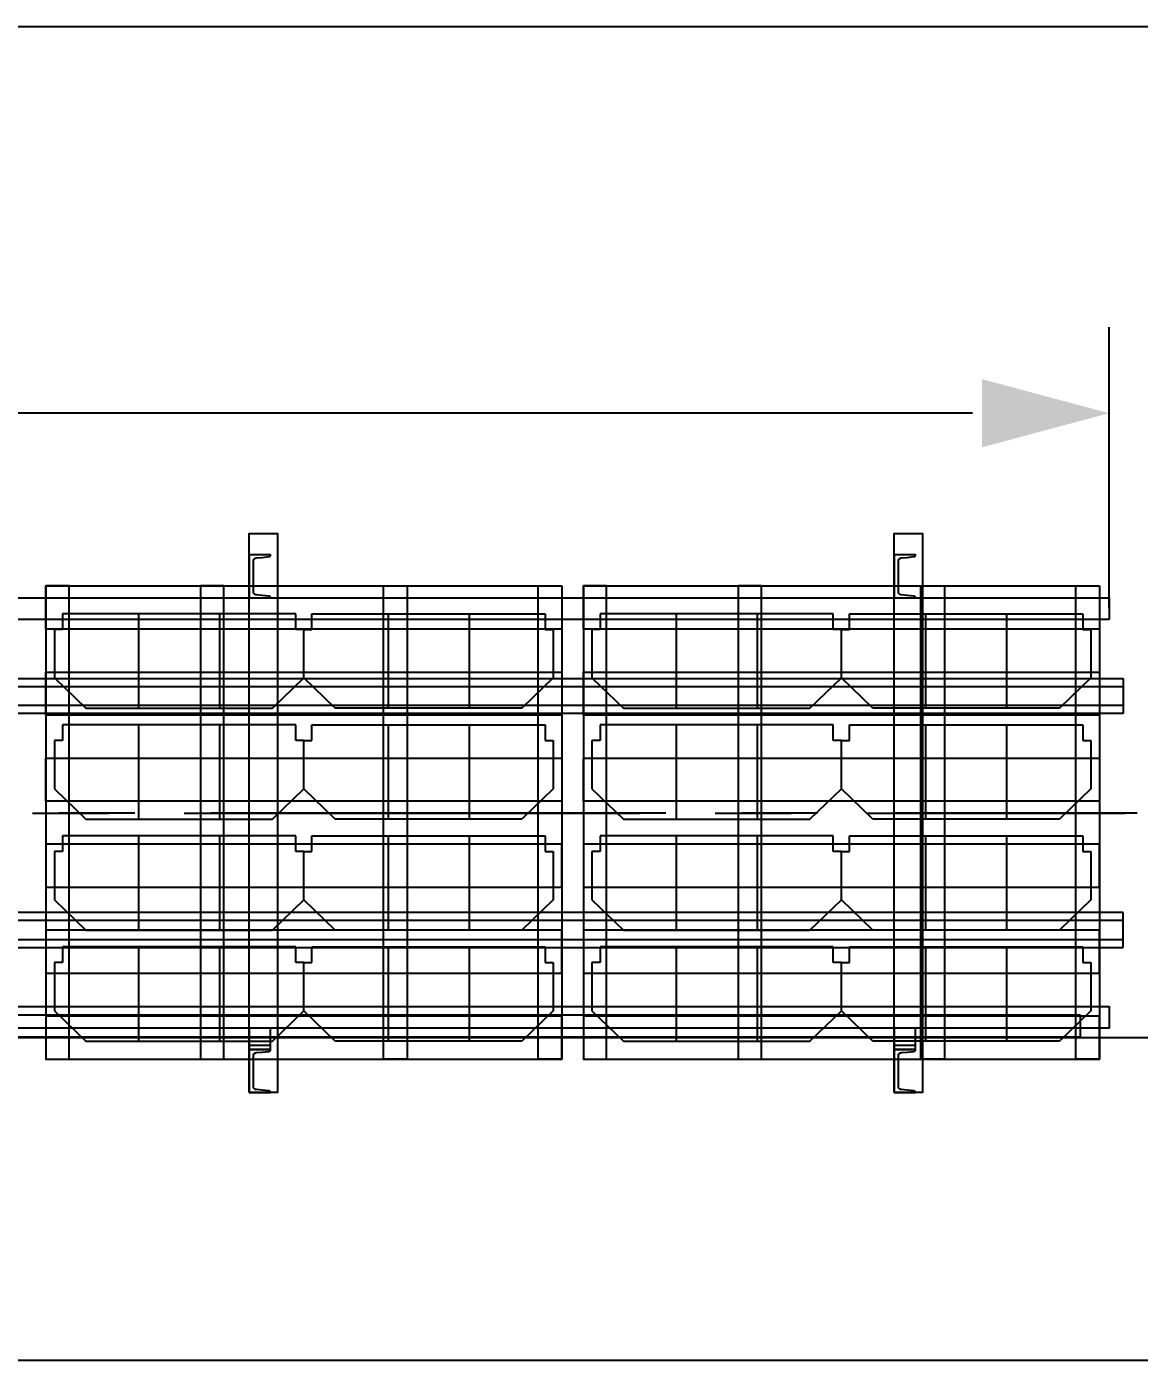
# Model space of a CAD drawing. Extents: x -115306 to 97263, y 46189 to 262006.
# Drawn here: x -14157 to -11570, y 257736 to 260836 of the extents above; entities that cross this region are included whole.
import ezdxf

# ---------------------------------------------------------------- set-up
doc = ezdxf.new("R2010")
doc.units = 0
doc.header["$LTSCALE"] = 508
doc.header["$PDMODE"] = 1
doc.header["$PDSIZE"] = -2
doc.linetypes.add('STYLE_06', pattern=[3.125, 2.083359, -0.347214, 0.347214, -0.347214])
doc.layers.get('0').update_dxf_attribs({"linetype": 'CONTINUOUS'})
doc.layers.get('DEFPOINTS').update_dxf_attribs({"linetype": 'CONTINUOUS'})
doc.layers.add('INSTALACION_NUEVA', color=7, linetype='CONTINUOUS')
doc.styles.add('ARIAL-B', font='arialbd.ttf')
doc.dimstyles.new('ISO', dxfattribs={"dimtxt": 282.222222, "dimasz": 317.5, "dimexe": 200, "dimexo": 0, "dimgap": 1, "dimtad": 1, "dimdec": 1, "dimzin": 15, "dimdsep": 46, "dimtxsty": 'ARIAL-B', "dimblk": 'VW_FILLEDARROW', "dimcen": 0, "dimadec": 0, "dimazin": 0, "dimtfac": 1, "dimtdec": 1, "dimtix": 1, "dimtmove": 0, "dimatfit": 0, "dimldrblk": 'VW_FILLEDARROW', "dimfxl": 1, "dimtolj": 1, "dimtzin": 15, "dimarcsym": 0})

# ---------------------------------------------------------------- blocks, each defined once
blk = doc.blocks.new('*U261')
at = {"layer": 'INSTALACION_NUEVA', "color": 7, "linetype": 'Continuous'}
blk.add_line((9815.3, 34621.3), (9865.3, 34621.3), dxfattribs=at)
blk.add_lwpolyline([(9815.3, 34611.3), (9865.3, 34611.3), (9865.3, 34661.3), (9815.3, 34661.3)], close=True, dxfattribs=at)
blk = doc.blocks.new('*U262')
at = {"layer": 'INSTALACION_NUEVA', "color": 7, "linetype": 'Continuous'}
blk.add_line((11315.3, 34621.3), (11365.3, 34621.3), dxfattribs=at)
blk.add_lwpolyline([(11315.3, 34611.3), (11365.3, 34611.3), (11365.3, 34661.3), (11315.3, 34661.3)], close=True, dxfattribs=at)
blk = doc.blocks.new('*U265')
at = {"layer": 'INSTALACION_NUEVA', "color": 4, "linetype": 'Continuous'}
for points in [[(11848.3, 35474.3), (11848.3, 35392.3), (-14151.7, 35392.3), (-14151.7, 35474.3)], [(11848.3, 35455.3), (11848.3, 35411.3), (-14151.7, 35411.3), (-14151.7, 35455.3)]]:
    blk.add_lwpolyline(points, close=True, dxfattribs=at)
blk = doc.blocks.new('*U266')
at = {"layer": 'INSTALACION_NUEVA', "color": 4, "linetype": 'Continuous'}
for points in [[(11848.3, 34848.3), (11848.3, 34930.3), (-14151.7, 34930.3), (-14151.7, 34848.3)], [(11848.3, 34867.3), (11848.3, 34911.3), (-14151.7, 34911.3), (-14151.7, 34867.3)]]:
    blk.add_lwpolyline(points, close=True, dxfattribs=at)
blk = doc.blocks.new('*U267')
at = {"layer": 'INSTALACION_NUEVA', "color": 4, "linetype": 'STYLE_06'}
blk.add_line((-14147.9, 35161.3), (11852.1, 35161.3), dxfattribs=at)
at = {"layer": 'INSTALACION_NUEVA', "color": 7, "linetype": 'Continuous'}
for points in [[(9815.3, 34511.3), (9815.3, 35811.3), (9881.3, 35811.3), (9881.3, 34511.3)], [(11315.3, 34511.3), (11315.3, 35811.3), (11381.3, 35811.3), (11381.3, 34511.3)], [(9815.3, 35661.3), (9865.3, 35661.3), (9865.3, 35661.8), (9865.3, 35662.1), (9865.3, 35662.5), (9865.2, 35662.8), (9865, 35663.1), (9864.9, 35663.4), (9864.6, 35663.7), (9864.4, 35663.9), (9864.1, 35664.2), (9863.8, 35664.4), (9863.5, 35664.6), (9863.1, 35664.8), (9862.7, 35665), (9862.3, 35665.1), (9861.9, 35665.3), (9861.5, 35665.3), (9861, 35665.4), (9845.4, 35667), (9832.4, 35668.4), (9831.7, 35668.5), (9831, 35668.6), (9830.4, 35668.8), (9829.7, 35669), (9829.1, 35669.3), (9828.5, 35669.6), (9828, 35670), (9827.5, 35670.3), (9827, 35670.8), (9826.6, 35671.2), (9826.3, 35671.7), (9826, 35672.1), (9825.8, 35672.6), (9825.6, 35673.1), (9825.5, 35673.7), (9825.5, 35674.2), (9825.5, 35711.3), (9825.5, 35748.5), (9825.5, 35749), (9825.6, 35749.5), (9825.8, 35750), (9826, 35750.5), (9826.3, 35751), (9826.6, 35751.4), (9827, 35751.9), (9827.5, 35752.3), (9828, 35752.7), (9828.5, 35753), (9829.1, 35753.3), (9829.7, 35753.6), (9830.4, 35753.8), (9831, 35754), (9831.7, 35754.2), (9832.4, 35754.3), (9845.4, 35755.6), (9861, 35757.2), (9861.5, 35757.3), (9861.9, 35757.4), (9862.3, 35757.5), (9862.7, 35757.6), (9863.1, 35757.8), (9863.5, 35758), (9863.8, 35758.2), (9864.1, 35758.4), (9864.4, 35758.7), (9864.6, 35759), (9864.9, 35759.3), (9865, 35759.6), (9865.2, 35759.9), (9865.3, 35760.2), (9865.3, 35760.5), (9865.3, 35760.8), (9865.3, 35761.3), (9815.3, 35761.3), (9815.3, 35661.3)], [(11315.3, 35661.3), (11365.3, 35661.3), (11365.3, 35661.8), (11365.3, 35662.1), (11365.3, 35662.5), (11365.2, 35662.8), (11365, 35663.1), (11364.9, 35663.4), (11364.6, 35663.7), (11364.4, 35663.9), (11364.1, 35664.2), (11363.8, 35664.4), (11363.5, 35664.6), (11363.1, 35664.8), (11362.7, 35665), (11362.3, 35665.1), (11361.9, 35665.3), (11361.5, 35665.3), (11361, 35665.4), (11345.4, 35667), (11332.4, 35668.4), (11331.7, 35668.5), (11331, 35668.6), (11330.4, 35668.8), (11329.7, 35669), (11329.1, 35669.3), (11328.5, 35669.6), (11328, 35670), (11327.5, 35670.3), (11327, 35670.8), (11326.6, 35671.2), (11326.3, 35671.7), (11326, 35672.1), (11325.8, 35672.6), (11325.6, 35673.1), (11325.5, 35673.7), (11325.5, 35674.2), (11325.5, 35711.3), (11325.5, 35748.5), (11325.5, 35749), (11325.6, 35749.5), (11325.8, 35750), (11326, 35750.5), (11326.3, 35751), (11326.6, 35751.4), (11327, 35751.9), (11327.5, 35752.3), (11328, 35752.7), (11328.5, 35753), (11329.1, 35753.3), (11329.7, 35753.6), (11330.4, 35753.8), (11331, 35754), (11331.7, 35754.2), (11332.4, 35754.3), (11345.4, 35755.6), (11361, 35757.2), (11361.5, 35757.3), (11361.9, 35757.4), (11362.3, 35757.5), (11362.7, 35757.6), (11363.1, 35757.8), (11363.5, 35758), (11363.8, 35758.2), (11364.1, 35758.4), (11364.4, 35758.7), (11364.6, 35759), (11364.9, 35759.3), (11365, 35759.6), (11365.2, 35759.9), (11365.3, 35760.2), (11365.3, 35760.5), (11365.3, 35760.8), (11365.3, 35761.3), (11315.3, 35761.3), (11315.3, 35661.3)], [(11815.3, 35611.3), (-12684.7, 35611.3), (-12684.7, 35661.3), (11815.3, 35661.3)], [(-12684.7, 34711.3), (11815.3, 34711.3), (11815.3, 34661.3), (-12684.7, 34661.3)], [(9815.3, 34511.3), (9865.3, 34511.3), (9865.3, 34511.8), (9865.3, 34512.1), (9865.3, 34512.5), (9865.2, 34512.8), (9865, 34513.1), (9864.9, 34513.4), (9864.6, 34513.7), (9864.4, 34513.9), (9864.1, 34514.2), (9863.8, 34514.4), (9863.5, 34514.6), (9863.1, 34514.8), (9862.7, 34515), (9862.3, 34515.1), (9861.9, 34515.3), (9861.5, 34515.3), (9861, 34515.4), (9845.4, 34517), (9832.4, 34518.4), (9831.7, 34518.5), (9831, 34518.6), (9830.4, 34518.8), (9829.7, 34519), (9829.1, 34519.3), (9828.5, 34519.6), (9828, 34520), (9827.5, 34520.3), (9827, 34520.8), (9826.6, 34521.2), (9826.3, 34521.7), (9826, 34522.1), (9825.8, 34522.6), (9825.6, 34523.1), (9825.5, 34523.7), (9825.5, 34524.2), (9825.5, 34561.3), (9825.5, 34598.5), (9825.5, 34599), (9825.6, 34599.5), (9825.8, 34600), (9826, 34600.5), (9826.3, 34601), (9826.6, 34601.4), (9827, 34601.9), (9827.5, 34602.3), (9828, 34602.7), (9828.5, 34603), (9829.1, 34603.3), (9829.7, 34603.6), (9830.4, 34603.8), (9831, 34604), (9831.7, 34604.2), (9832.4, 34604.3), (9845.4, 34605.6), (9861, 34607.2), (9861.5, 34607.3), (9861.9, 34607.4), (9862.3, 34607.5), (9862.7, 34607.6), (9863.1, 34607.8), (9863.5, 34608), (9863.8, 34608.2), (9864.1, 34608.4), (9864.4, 34608.7), (9864.6, 34609), (9864.9, 34609.3), (9865, 34609.6), (9865.2, 34609.9), (9865.3, 34610.2), (9865.3, 34610.5), (9865.3, 34610.8), (9865.3, 34611.3), (9815.3, 34611.3), (9815.3, 34511.3)], [(11315.3, 34511.3), (11365.3, 34511.3), (11365.3, 34511.8), (11365.3, 34512.1), (11365.3, 34512.5), (11365.2, 34512.8), (11365, 34513.1), (11364.9, 34513.4), (11364.6, 34513.7), (11364.4, 34513.9), (11364.1, 34514.2), (11363.8, 34514.4), (11363.5, 34514.6), (11363.1, 34514.8), (11362.7, 34515), (11362.3, 34515.1), (11361.9, 34515.3), (11361.5, 34515.3), (11361, 34515.4), (11345.4, 34517), (11332.4, 34518.4), (11331.7, 34518.5), (11331, 34518.6), (11330.4, 34518.8), (11329.7, 34519), (11329.1, 34519.3), (11328.5, 34519.6), (11328, 34520), (11327.5, 34520.3), (11327, 34520.8), (11326.6, 34521.2), (11326.3, 34521.7), (11326, 34522.1), (11325.8, 34522.6), (11325.6, 34523.1), (11325.5, 34523.7), (11325.5, 34524.2), (11325.5, 34561.3), (11325.5, 34598.5), (11325.5, 34599), (11325.6, 34599.5), (11325.8, 34600), (11326, 34600.5), (11326.3, 34601), (11326.6, 34601.4), (11327, 34601.9), (11327.5, 34602.3), (11328, 34602.7), (11328.5, 34603), (11329.1, 34603.3), (11329.7, 34603.6), (11330.4, 34603.8), (11331, 34604), (11331.7, 34604.2), (11332.4, 34604.3), (11345.4, 34605.6), (11361, 34607.2), (11361.5, 34607.3), (11361.9, 34607.4), (11362.3, 34607.5), (11362.7, 34607.6), (11363.1, 34607.8), (11363.5, 34608), (11363.8, 34608.2), (11364.1, 34608.4), (11364.4, 34608.7), (11364.6, 34609), (11364.9, 34609.3), (11365, 34609.6), (11365.2, 34609.9), (11365.3, 34610.2), (11365.3, 34610.5), (11365.3, 34610.8), (11365.3, 34611.3), (11315.3, 34611.3), (11315.3, 34511.3)]]:
    blk.add_lwpolyline(points, close=True, dxfattribs=at)
at = {"layer": 'INSTALACION_NUEVA', "color": 4, "linetype": 'Continuous'}
blk.add_lwpolyline([(-14151.5, 34641.3), (11748.5, 34641.3), (11748.5, 34691.3), (-14151.5, 34691.3)], close=True, dxfattribs=at)
at = {"layer": 'INSTALACION_NUEVA', "color": 4}
for name in ['*U265', '*U266']:
    blk.add_blockref(name, (0, 0), dxfattribs=at)
at = {"layer": 'INSTALACION_NUEVA', "color": 7}
for name in ['*U261', '*U262']:
    blk.add_blockref(name, (0, 0), dxfattribs=at)
blk = doc.blocks.new('*U272')
at = {"layer": 'INSTALACION_NUEVA', "color": 4, "linetype": 'STYLE_06'}
blk.add_line((-14086.6, 35161.4), (11880.4, 35161.4), dxfattribs=at)
at = {"layer": 'INSTALACION_NUEVA', "color": 4}
blk.add_blockref('*U267', (0, 0), dxfattribs=at)
blk = doc.blocks.new('VW_FILLEDARROW')
at = {"color": 0}
blk.add_solid([(0, 0), (-0.9302, -0.2492), (-0.9302, 0.2492)], dxfattribs=at)
blk = doc.blocks.new('*D1754')
at = {"layer": 'DEFPOINTS', "color": 0, "linetype": 'Continuous'}
for p in [(-36139.9, 259938), (-36139.9, 259486.4), (-11639.9, 259486.4)]:
    blk.add_point(p, dxfattribs=at)
at = {"layer": 'INSTALACION_NUEVA', "color": 0, "linetype": 'Continuous', "lineweight": -2}
for p, q in [((-36139.9, 259486.4), (-36139.9, 260138)), ((-11639.9, 259486.4), (-11639.9, 260138)), ((-11957.4, 259938), (-35822.4, 259938))]:
    blk.add_line(p, q, dxfattribs=at)
at = {"layer": 'INSTALACION_NUEVA', "color": 0, "linetype": 'Continuous', "lineweight": -2, "xscale": 317.5, "yscale": 317.5, "zscale": 317.5, "rotation": 180}
blk.add_blockref('VW_FILLEDARROW', (-36139.9, 259938), dxfattribs=at)
at = {"layer": 'INSTALACION_NUEVA', "color": 0, "linetype": 'Continuous', "lineweight": -2, "xscale": 317.5, "yscale": 317.5, "zscale": 317.5}
blk.add_blockref('VW_FILLEDARROW', (-11639.9, 259938), dxfattribs=at)
at = {"layer": 'INSTALACION_NUEVA', "color": 0, "linetype": 'Continuous', "insert": (-23889.9, 260083.1), "char_height": 282.22, "attachment_point": 5, "style": 'ARIAL-B'}
blk.add_mtext('\\A1;24500', dxfattribs=at)
blk = doc.blocks.new('*U899')
at = {"layer": 'INSTALACION_NUEVA', "color": 4, "linetype": 'Continuous'}
for points in [[(9342.6, 35689), (9342.6, 34589), (9396.6, 34589), (9396.6, 35689)], [(10542.6, 35689), (10542.6, 35589), (9342.6, 35589), (9342.6, 35689)], [(9702.6, 35689), (9702.6, 34589), (9756.6, 34589), (9756.6, 35689)], [(10182.6, 35689), (10182.6, 34589), (10127.6, 34589), (10127.6, 35689)], [(10542.6, 35689), (10542.6, 34589), (10487.6, 34589), (10487.6, 35689)], [(10542.6, 35489), (10542.6, 35389), (9342.6, 35389), (9342.6, 35489)], [(10542.6, 35289), (10542.6, 35189), (9342.6, 35189), (9342.6, 35289)], [(10542.6, 34989), (10542.6, 35089), (9342.6, 35089), (9342.6, 34989)], [(10542.6, 34789), (10542.6, 34889), (9342.6, 34889), (9342.6, 34789)], [(10542.6, 34589), (10542.6, 34689), (9342.6, 34689), (9342.6, 34589)]]:
    blk.add_lwpolyline(points, close=True, dxfattribs=at)
blk = doc.blocks.new('*U900')
at = {"layer": 'INSTALACION_NUEVA', "color": 1, "linetype": 'Continuous'}
for p, q in [((9381.3, 35624), (9381.3, 35588)), ((9923.9, 35624), (9381.3, 35624)), ((9558.4, 35624), (9558.4, 35405.3)), ((9746.8, 35624), (9746.8, 35405.3)), ((9923.9, 35588), (9923.9, 35624)), ((9362.6, 35588), (9362.6, 35554.3)), ((9381.3, 35588), (9362.6, 35588)), ((9942.6, 35588), (9923.9, 35588)), ((9942.6, 35554.3), (9942.6, 35588)), ((9362.6, 35554.3), (9362.6, 35509.3)), ((9942.6, 35509.3), (9942.6, 35554.3)), ((9362.6, 35509.3), (9362.6, 35475.5)), ((9942.6, 35475.5), (9942.6, 35509.3)), ((9362.6, 35475.5), (9435.6, 35405.3)), ((9869.6, 35405.3), (9942.6, 35475.5)), ((9435.6, 35405.3), (9869.6, 35405.3))]:
    blk.add_line(p, q, dxfattribs=at)
blk = doc.blocks.new('*U901')
at = {"layer": 'INSTALACION_NUEVA', "color": 1, "linetype": 'Continuous'}
for p, q in [((9381.3, 35366), (9381.3, 35330)), ((9923.9, 35366), (9381.3, 35366)), ((9558.4, 35366), (9558.4, 35147.3)), ((9746.8, 35366), (9746.8, 35147.3)), ((9923.9, 35330), (9923.9, 35366)), ((9362.6, 35330), (9362.6, 35296.3)), ((9381.3, 35330), (9362.6, 35330)), ((9942.6, 35330), (9923.9, 35330)), ((9942.6, 35296.3), (9942.6, 35330)), ((9362.6, 35296.3), (9362.6, 35251.3)), ((9942.6, 35251.3), (9942.6, 35296.3)), ((9362.6, 35251.3), (9362.6, 35217.5)), ((9942.6, 35217.5), (9942.6, 35251.3)), ((9362.6, 35217.5), (9435.6, 35147.3)), ((9869.6, 35147.3), (9942.6, 35217.5)), ((9435.6, 35147.3), (9869.6, 35147.3))]:
    blk.add_line(p, q, dxfattribs=at)
blk = doc.blocks.new('*U902')
at = {"layer": 'INSTALACION_NUEVA', "color": 1, "linetype": 'Continuous'}
for p, q in [((9381.3, 35108), (9381.3, 35072)), ((9923.9, 35108), (9381.3, 35108)), ((9558.4, 35108), (9558.4, 34889.3)), ((9746.8, 35108), (9746.8, 34889.3)), ((9923.9, 35072), (9923.9, 35108)), ((9362.6, 35072), (9362.6, 35038.3)), ((9381.3, 35072), (9362.6, 35072)), ((9942.6, 35072), (9923.9, 35072)), ((9942.6, 35038.3), (9942.6, 35072)), ((9362.6, 35038.3), (9362.6, 34993.3)), ((9942.6, 34993.3), (9942.6, 35038.3)), ((9362.6, 34993.3), (9362.6, 34959.5)), ((9942.6, 34959.5), (9942.6, 34993.3)), ((9362.6, 34959.5), (9435.6, 34889.3)), ((9869.6, 34889.3), (9942.6, 34959.5)), ((9435.6, 34889.3), (9869.6, 34889.3))]:
    blk.add_line(p, q, dxfattribs=at)
blk = doc.blocks.new('*U903')
at = {"layer": 'INSTALACION_NUEVA', "color": 1, "linetype": 'Continuous'}
for p, q in [((9381.3, 34850), (9381.3, 34814)), ((9923.9, 34850), (9381.3, 34850)), ((9558.4, 34850), (9558.4, 34631.3)), ((9746.8, 34850), (9746.8, 34631.3)), ((9923.9, 34814), (9923.9, 34850)), ((9362.6, 34814), (9362.6, 34780.3)), ((9381.3, 34814), (9362.6, 34814)), ((9942.6, 34814), (9923.9, 34814)), ((9942.6, 34780.3), (9942.6, 34814)), ((9362.6, 34780.3), (9362.6, 34735.3)), ((9942.6, 34735.3), (9942.6, 34780.3)), ((9362.6, 34735.3), (9362.6, 34701.5)), ((9942.6, 34701.5), (9942.6, 34735.3)), ((9362.6, 34701.5), (9435.6, 34631.3)), ((9869.6, 34631.3), (9942.6, 34701.5)), ((9435.6, 34631.3), (9869.6, 34631.3))]:
    blk.add_line(p, q, dxfattribs=at)
blk = doc.blocks.new('*U904')
at = {"layer": 'INSTALACION_NUEVA', "color": 1}
for name in ['*U900', '*U901', '*U902', '*U903']:
    blk.add_blockref(name, (0, 0), dxfattribs=at)
blk = doc.blocks.new('*U905')
at = {"layer": 'INSTALACION_NUEVA', "color": 1, "linetype": 'Continuous'}
for p, q in [((9961.3, 35624), (10503.9, 35624)), ((9961.3, 35588), (9961.3, 35624)), ((10138.4, 35624), (10138.4, 35405.3)), ((10326.8, 35624), (10326.8, 35405.3)), ((10503.9, 35624), (10503.9, 35588)), ((9942.6, 35588), (9961.3, 35588)), ((9942.6, 35554.3), (9942.6, 35588)), ((10503.9, 35588), (10522.6, 35588)), ((10522.6, 35588), (10522.6, 35554.3)), ((9942.6, 35509.3), (9942.6, 35554.3)), ((10522.6, 35554.3), (10522.6, 35509.3)), ((9942.6, 35475.5), (9942.6, 35509.3)), ((10522.6, 35509.3), (10522.6, 35475.5)), ((10015.6, 35405.3), (9942.6, 35475.5)), ((10522.6, 35475.5), (10449.6, 35405.3)), ((10449.6, 35405.3), (10015.6, 35405.3))]:
    blk.add_line(p, q, dxfattribs=at)
blk = doc.blocks.new('*U906')
at = {"layer": 'INSTALACION_NUEVA', "color": 1, "linetype": 'Continuous'}
for p, q in [((9961.3, 35366), (10503.9, 35366)), ((9961.3, 35330), (9961.3, 35366)), ((10138.4, 35366), (10138.4, 35147.3)), ((10326.8, 35366), (10326.8, 35147.3)), ((10503.9, 35366), (10503.9, 35330)), ((9942.6, 35330), (9961.3, 35330)), ((9942.6, 35296.3), (9942.6, 35330)), ((10503.9, 35330), (10522.6, 35330)), ((10522.6, 35330), (10522.6, 35296.3)), ((9942.6, 35251.3), (9942.6, 35296.3)), ((10522.6, 35296.3), (10522.6, 35251.3)), ((9942.6, 35217.5), (9942.6, 35251.3)), ((10522.6, 35251.3), (10522.6, 35217.5)), ((10015.6, 35147.3), (9942.6, 35217.5)), ((10522.6, 35217.5), (10449.6, 35147.3)), ((10449.6, 35147.3), (10015.6, 35147.3))]:
    blk.add_line(p, q, dxfattribs=at)
blk = doc.blocks.new('*U907')
at = {"layer": 'INSTALACION_NUEVA', "color": 1, "linetype": 'Continuous'}
for p, q in [((9961.3, 35108), (10503.9, 35108)), ((9961.3, 35072), (9961.3, 35108)), ((10138.4, 35108), (10138.4, 34889.3)), ((10326.8, 35108), (10326.8, 34889.3)), ((10503.9, 35108), (10503.9, 35072)), ((9942.6, 35072), (9961.3, 35072)), ((9942.6, 35038.3), (9942.6, 35072)), ((10503.9, 35072), (10522.6, 35072)), ((10522.6, 35072), (10522.6, 35038.3)), ((9942.6, 34993.3), (9942.6, 35038.3)), ((10522.6, 35038.3), (10522.6, 34993.3)), ((9942.6, 34959.5), (9942.6, 34993.3)), ((10522.6, 34993.3), (10522.6, 34959.5)), ((10015.6, 34889.3), (9942.6, 34959.5)), ((10522.6, 34959.5), (10449.6, 34889.3)), ((10449.6, 34889.3), (10015.6, 34889.3))]:
    blk.add_line(p, q, dxfattribs=at)
blk = doc.blocks.new('*U908')
at = {"layer": 'INSTALACION_NUEVA', "color": 1, "linetype": 'Continuous'}
for p, q in [((9961.3, 34850), (10503.9, 34850)), ((9961.3, 34814), (9961.3, 34850)), ((10138.4, 34850), (10138.4, 34631.3)), ((10326.8, 34850), (10326.8, 34631.3)), ((10503.9, 34850), (10503.9, 34814)), ((9942.6, 34814), (9961.3, 34814)), ((9942.6, 34780.3), (9942.6, 34814)), ((10503.9, 34814), (10522.6, 34814)), ((10522.6, 34814), (10522.6, 34780.3)), ((9942.6, 34735.3), (9942.6, 34780.3)), ((10522.6, 34780.3), (10522.6, 34735.3)), ((9942.6, 34701.5), (9942.6, 34735.3)), ((10522.6, 34735.3), (10522.6, 34701.5)), ((10015.6, 34631.3), (9942.6, 34701.5)), ((10522.6, 34701.5), (10449.6, 34631.3)), ((10449.6, 34631.3), (10015.6, 34631.3))]:
    blk.add_line(p, q, dxfattribs=at)
blk = doc.blocks.new('*U909')
at = {"layer": 'INSTALACION_NUEVA', "color": 1}
for name in ['*U905', '*U906', '*U907', '*U908']:
    blk.add_blockref(name, (0, 0), dxfattribs=at)
blk = doc.blocks.new('*U910')
at = {"layer": 'INSTALACION_NUEVA', "color": 4}
for name in ['*U899', '*U904', '*U909']:
    blk.add_blockref(name, (0, 0), dxfattribs=at)
blk = doc.blocks.new('*U887')
at = {"layer": 'INSTALACION_NUEVA', "color": 4, "linetype": 'Continuous'}
for points in [[(10592.6, 35689), (10592.6, 34589), (10646.6, 34589), (10646.6, 35689)], [(11792.6, 35689), (11792.6, 35589), (10592.6, 35589), (10592.6, 35689)], [(10952.6, 35689), (10952.6, 34589), (11006.6, 34589), (11006.6, 35689)], [(11432.6, 35689), (11432.6, 34589), (11377.6, 34589), (11377.6, 35689)], [(11792.6, 35689), (11792.6, 34589), (11737.6, 34589), (11737.6, 35689)], [(11792.6, 35489), (11792.6, 35389), (10592.6, 35389), (10592.6, 35489)], [(11792.6, 35289), (11792.6, 35189), (10592.6, 35189), (10592.6, 35289)], [(11792.6, 34989), (11792.6, 35089), (10592.6, 35089), (10592.6, 34989)], [(11792.6, 34789), (11792.6, 34889), (10592.6, 34889), (10592.6, 34789)], [(11792.6, 34589), (11792.6, 34689), (10592.6, 34689), (10592.6, 34589)]]:
    blk.add_lwpolyline(points, close=True, dxfattribs=at)
blk = doc.blocks.new('*U888')
at = {"layer": 'INSTALACION_NUEVA', "color": 1, "linetype": 'Continuous'}
for p, q in [((10631.3, 35624), (10631.3, 35588)), ((11173.9, 35624), (10631.3, 35624)), ((10808.4, 35624), (10808.4, 35405.3)), ((10996.8, 35624), (10996.8, 35405.3)), ((11173.9, 35588), (11173.9, 35624)), ((10612.6, 35588), (10612.6, 35554.3)), ((10631.3, 35588), (10612.6, 35588)), ((11192.6, 35588), (11173.9, 35588)), ((11192.6, 35554.3), (11192.6, 35588)), ((10612.6, 35554.3), (10612.6, 35509.3)), ((11192.6, 35509.3), (11192.6, 35554.3)), ((10612.6, 35509.3), (10612.6, 35475.5)), ((11192.6, 35475.5), (11192.6, 35509.3)), ((10612.6, 35475.5), (10685.6, 35405.3)), ((11119.6, 35405.3), (11192.6, 35475.5)), ((10685.6, 35405.3), (11119.6, 35405.3))]:
    blk.add_line(p, q, dxfattribs=at)
blk = doc.blocks.new('*U889')
at = {"layer": 'INSTALACION_NUEVA', "color": 1, "linetype": 'Continuous'}
for p, q in [((10631.3, 35366), (10631.3, 35330)), ((11173.9, 35366), (10631.3, 35366)), ((10808.4, 35366), (10808.4, 35147.3)), ((10996.8, 35366), (10996.8, 35147.3)), ((11173.9, 35330), (11173.9, 35366)), ((10612.6, 35330), (10612.6, 35296.3)), ((10631.3, 35330), (10612.6, 35330)), ((11192.6, 35330), (11173.9, 35330)), ((11192.6, 35296.3), (11192.6, 35330)), ((10612.6, 35296.3), (10612.6, 35251.3)), ((11192.6, 35251.3), (11192.6, 35296.3)), ((10612.6, 35251.3), (10612.6, 35217.5)), ((11192.6, 35217.5), (11192.6, 35251.3)), ((10612.6, 35217.5), (10685.6, 35147.3)), ((11119.6, 35147.3), (11192.6, 35217.5)), ((10685.6, 35147.3), (11119.6, 35147.3))]:
    blk.add_line(p, q, dxfattribs=at)
blk = doc.blocks.new('*U890')
at = {"layer": 'INSTALACION_NUEVA', "color": 1, "linetype": 'Continuous'}
for p, q in [((10631.3, 35108), (10631.3, 35072)), ((11173.9, 35108), (10631.3, 35108)), ((10808.4, 35108), (10808.4, 34889.3)), ((10996.8, 35108), (10996.8, 34889.3)), ((11173.9, 35072), (11173.9, 35108)), ((10612.6, 35072), (10612.6, 35038.3)), ((10631.3, 35072), (10612.6, 35072)), ((11192.6, 35072), (11173.9, 35072)), ((11192.6, 35038.3), (11192.6, 35072)), ((10612.6, 35038.3), (10612.6, 34993.3)), ((11192.6, 34993.3), (11192.6, 35038.3)), ((10612.6, 34993.3), (10612.6, 34959.5)), ((11192.6, 34959.5), (11192.6, 34993.3)), ((10612.6, 34959.5), (10685.6, 34889.3)), ((11119.6, 34889.3), (11192.6, 34959.5)), ((10685.6, 34889.3), (11119.6, 34889.3))]:
    blk.add_line(p, q, dxfattribs=at)
blk = doc.blocks.new('*U891')
at = {"layer": 'INSTALACION_NUEVA', "color": 1, "linetype": 'Continuous'}
for p, q in [((10631.3, 34850), (10631.3, 34814)), ((11173.9, 34850), (10631.3, 34850)), ((10808.4, 34850), (10808.4, 34631.3)), ((10996.8, 34850), (10996.8, 34631.3)), ((11173.9, 34814), (11173.9, 34850)), ((10612.6, 34814), (10612.6, 34780.3)), ((10631.3, 34814), (10612.6, 34814)), ((11192.6, 34814), (11173.9, 34814)), ((11192.6, 34780.3), (11192.6, 34814)), ((10612.6, 34780.3), (10612.6, 34735.3)), ((11192.6, 34735.3), (11192.6, 34780.3)), ((10612.6, 34735.3), (10612.6, 34701.5)), ((11192.6, 34701.5), (11192.6, 34735.3)), ((10612.6, 34701.5), (10685.6, 34631.3)), ((11119.6, 34631.3), (11192.6, 34701.5)), ((10685.6, 34631.3), (11119.6, 34631.3))]:
    blk.add_line(p, q, dxfattribs=at)
blk = doc.blocks.new('*U892')
at = {"layer": 'INSTALACION_NUEVA', "color": 1}
for name in ['*U888', '*U889', '*U890', '*U891']:
    blk.add_blockref(name, (0, 0), dxfattribs=at)
blk = doc.blocks.new('*U893')
at = {"layer": 'INSTALACION_NUEVA', "color": 1, "linetype": 'Continuous'}
for p, q in [((11211.3, 35624), (11753.9, 35624)), ((11211.3, 35588), (11211.3, 35624)), ((11388.4, 35624), (11388.4, 35405.3)), ((11576.8, 35624), (11576.8, 35405.3)), ((11753.9, 35624), (11753.9, 35588)), ((11192.6, 35588), (11211.3, 35588)), ((11192.6, 35554.3), (11192.6, 35588)), ((11753.9, 35588), (11772.6, 35588)), ((11772.6, 35588), (11772.6, 35554.3)), ((11192.6, 35509.3), (11192.6, 35554.3)), ((11772.6, 35554.3), (11772.6, 35509.3)), ((11192.6, 35475.5), (11192.6, 35509.3)), ((11772.6, 35509.3), (11772.6, 35475.5)), ((11265.6, 35405.3), (11192.6, 35475.5)), ((11772.6, 35475.5), (11699.6, 35405.3)), ((11699.6, 35405.3), (11265.6, 35405.3))]:
    blk.add_line(p, q, dxfattribs=at)
blk = doc.blocks.new('*U894')
at = {"layer": 'INSTALACION_NUEVA', "color": 1, "linetype": 'Continuous'}
for p, q in [((11211.3, 35366), (11753.9, 35366)), ((11211.3, 35330), (11211.3, 35366)), ((11388.4, 35366), (11388.4, 35147.3)), ((11576.8, 35366), (11576.8, 35147.3)), ((11753.9, 35366), (11753.9, 35330)), ((11192.6, 35330), (11211.3, 35330)), ((11192.6, 35296.3), (11192.6, 35330)), ((11753.9, 35330), (11772.6, 35330)), ((11772.6, 35330), (11772.6, 35296.3)), ((11192.6, 35251.3), (11192.6, 35296.3)), ((11772.6, 35296.3), (11772.6, 35251.3)), ((11192.6, 35217.5), (11192.6, 35251.3)), ((11772.6, 35251.3), (11772.6, 35217.5)), ((11265.6, 35147.3), (11192.6, 35217.5)), ((11772.6, 35217.5), (11699.6, 35147.3)), ((11699.6, 35147.3), (11265.6, 35147.3))]:
    blk.add_line(p, q, dxfattribs=at)
blk = doc.blocks.new('*U895')
at = {"layer": 'INSTALACION_NUEVA', "color": 1, "linetype": 'Continuous'}
for p, q in [((11211.3, 35108), (11753.9, 35108)), ((11211.3, 35072), (11211.3, 35108)), ((11388.4, 35108), (11388.4, 34889.3)), ((11576.8, 35108), (11576.8, 34889.3)), ((11753.9, 35108), (11753.9, 35072)), ((11192.6, 35072), (11211.3, 35072)), ((11192.6, 35038.3), (11192.6, 35072)), ((11753.9, 35072), (11772.6, 35072)), ((11772.6, 35072), (11772.6, 35038.3)), ((11192.6, 34993.3), (11192.6, 35038.3)), ((11772.6, 35038.3), (11772.6, 34993.3)), ((11192.6, 34959.5), (11192.6, 34993.3)), ((11772.6, 34993.3), (11772.6, 34959.5)), ((11265.6, 34889.3), (11192.6, 34959.5)), ((11772.6, 34959.5), (11699.6, 34889.3)), ((11699.6, 34889.3), (11265.6, 34889.3))]:
    blk.add_line(p, q, dxfattribs=at)
blk = doc.blocks.new('*U896')
at = {"layer": 'INSTALACION_NUEVA', "color": 1, "linetype": 'Continuous'}
for p, q in [((11211.3, 34850), (11753.9, 34850)), ((11211.3, 34814), (11211.3, 34850)), ((11388.4, 34850), (11388.4, 34631.3)), ((11576.8, 34850), (11576.8, 34631.3)), ((11753.9, 34850), (11753.9, 34814)), ((11192.6, 34814), (11211.3, 34814)), ((11192.6, 34780.3), (11192.6, 34814)), ((11753.9, 34814), (11772.6, 34814)), ((11772.6, 34814), (11772.6, 34780.3)), ((11192.6, 34735.3), (11192.6, 34780.3)), ((11772.6, 34780.3), (11772.6, 34735.3)), ((11192.6, 34701.5), (11192.6, 34735.3)), ((11772.6, 34735.3), (11772.6, 34701.5)), ((11265.6, 34631.3), (11192.6, 34701.5)), ((11772.6, 34701.5), (11699.6, 34631.3)), ((11699.6, 34631.3), (11265.6, 34631.3))]:
    blk.add_line(p, q, dxfattribs=at)
blk = doc.blocks.new('*U897')
at = {"layer": 'INSTALACION_NUEVA', "color": 1}
for name in ['*U893', '*U894', '*U895', '*U896']:
    blk.add_blockref(name, (0, 0), dxfattribs=at)
blk = doc.blocks.new('*U898')
at = {"layer": 'INSTALACION_NUEVA', "color": 4}
for name in ['*U887', '*U892', '*U897']:
    blk.add_blockref(name, (0, 0), dxfattribs=at)

msp = doc.modelspace()

# ---------------------------------------------------------------- linework, layer by layer
at = {"layer": 'INSTALACION_NUEVA', "color": 4, "linetype": 'Continuous'}
for p, q in [((29715.5, 260836.48), (-48704.5, 260836.48)), ((-27054.5, 257736.48), (29515.5, 257736.48))]:
    msp.add_line(p, q, dxfattribs=at)
at = {"layer": 'INSTALACION_NUEVA', "linetype": 'Continuous'}
msp.add_line((-43669.3, 258486.93), (31209.66, 258486.93), dxfattribs=at)

# ---------------------------------------------------------------- block references
at = {"layer": 'INSTALACION_NUEVA', "color": 4}
for name in ['*U272', '*U910', '*U898']:
    msp.add_blockref(name, (-23455.21, 223847.38), dxfattribs=at)

# ---------------------------------------------------------------- dimensions: what is measured, and where the dimension line sits
at = {"layer": 'INSTALACION_NUEVA', "color": 4, "linetype": 'Continuous'}
dim = msp.add_linear_dim(base=(-36139.86, 259937.99), p1=(-11639.86, 259486.4), p2=(-36139.86, 259486.4), dimstyle='ISO', override={"dimgap": 1, "dimpost": '<>', "dimtxsty": 'ARIAL-B'}, dxfattribs=at)
dim.commit()
dim.dimension.update_dxf_attribs({"geometry": '*D1754', "text_midpoint": (-23889.86, 260083.08)})

doc.saveas('drawing.dxf')
